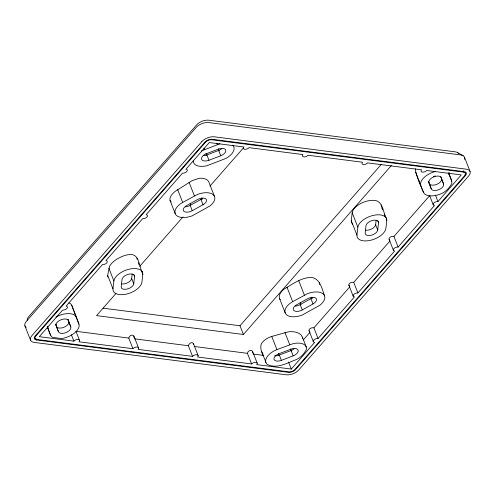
<?xml version="1.0" encoding="UTF-8"?>
<svg xmlns="http://www.w3.org/2000/svg" width="495" height="495" viewBox="0 0 495 495"><rect width="100%" height="100%" fill="white"/><g stroke="black" fill="none" stroke-linecap="round" stroke-linejoin="round"><path stroke-width="0.74" d="M134.089 337.825C134.776 333.568 129.071 334.769 128.78 338.085L132.945 348.715A3.236 1.726 -21.4 0 1 137.22 347.075A3.236 1.726 -21.4 0 1 138.055 349.377L192.536 356.375A3.236 1.726 -21.4 0 1 196.812 354.736A3.236 1.726 -21.4 0 1 197.647 357.031L251.596 363.961A3.236 1.726 -21.4 0 1 255.872 362.321A3.236 1.726 -21.4 0 1 256.701 364.617L291.289 369.06L314.616 342.416A3.236 1.726 -21.4 0 1 313.787 340.121A3.236 1.726 -21.4 0 1 318.062 338.481L354.463 296.92A3.236 1.726 -21.4 0 1 353.628 294.624A3.236 1.726 -21.4 0 1 357.904 292.984L394.664 251.008A3.236 1.726 -21.4 0 1 393.828 248.713A3.236 1.726 -21.4 0 1 398.11 247.073L434.505 205.505A3.236 1.726 -21.4 0 1 433.676 203.21A3.236 1.726 -21.4 0 1 437.951 201.57L461.284 174.927L426.696 170.484A3.236 1.726 -21.4 0 1 422.421 172.124A3.236 1.726 -21.4 0 1 421.591 169.828L367.637 162.892A3.236 1.726 -21.4 0 1 363.361 164.532A3.236 1.726 -21.4 0 1 362.532 162.236L308.045 155.238A3.236 1.726 -21.4 0 1 303.769 156.878A3.236 1.726 -21.4 0 1 302.94 154.582L248.985 147.652A3.236 1.726 -21.4 0 1 244.709 149.292A3.236 1.726 -21.4 0 1 243.88 146.996L209.298 142.554L185.965 169.197A3.236 1.726 -21.4 0 1 186.794 171.493A3.236 1.726 -21.4 0 1 182.519 173.132L146.124 214.694A3.236 1.726 -21.4 0 1 146.953 216.989A3.236 1.726 -21.4 0 1 142.678 218.629L105.924 260.605A3.236 1.726 -21.4 0 1 106.753 262.901A3.236 1.726 -21.4 0 1 102.477 264.54L66.076 306.108A3.236 1.726 -21.4 0 1 66.912 308.404A3.236 1.726 -21.4 0 1 62.636 310.043L39.303 336.687L73.885 341.129A3.236 1.726 -21.4 0 1 78.16 339.49A3.236 1.726 -21.4 0 1 78.996 341.785L132.945 348.715M252.741 353.071C253.428 348.808 247.723 350.014 247.426 353.331L251.596 363.961M112.965 288.876L113.875 280.962L114.524 278.902A15.326 8.168 -21.4 0 1 129.325 269.156A15.326 8.168 -21.4 0 1 142.616 272.51L142.814 274.372L141.904 282.292L141.254 284.347A15.326 8.168 -21.4 0 1 126.454 294.098A15.326 8.168 -21.4 0 1 113.163 290.744L112.965 288.876L107.656 275.331L109.556 266.211A15.209 6.812 -27.3 0 1 116.882 259.145C121.498 256.466 126.788 254.065 132.239 254.591C139.98 256.342 138.786 267.201 142.616 272.51M133.749 283.827L134.584 276.563A6.614 3.527 -21.4 0 0 128.75 274.18A6.614 3.527 -21.4 0 0 122.036 279.421L121.195 286.685A6.614 3.527 -21.4 0 0 127.029 289.074A6.614 3.527 -21.4 0 0 133.749 283.827L131.664 278.512L132.165 274.156M352.675 224.322L351.469 222.515L351.271 220.652L352.18 212.732L352.83 210.678A15.326 8.168 -21.4 0 1 377.611 201.18C383.625 204.781 383.192 213.277 386.589 218.74L386.787 220.609L385.871 228.523L385.221 230.583A15.326 8.168 -21.4 0 1 370.427 240.329A15.326 8.168 -21.4 0 1 357.136 236.975L356.932 235.113L357.848 227.193L358.498 225.138A15.326 8.168 -21.4 0 1 373.298 215.387A15.326 8.168 -21.4 0 1 386.589 218.74M377.716 230.064L378.551 222.799A6.614 3.527 -21.4 0 0 372.716 220.411A6.614 3.527 -21.4 0 0 366.003 225.658L365.168 232.922A6.614 3.527 -21.4 0 0 371.003 235.304A6.614 3.527 -21.4 0 0 377.716 230.064L375.631 224.749L376.138 220.386M192.536 356.375L188.372 345.739C188.744 343.579 192.239 341.061 193.526 343.833L198.118 355.546M115.873 293.554L96.556 315.618L243.404 334.484L391.353 165.528M139.769 266.267L182.983 216.915M209.929 186.139L243.484 147.819M103.084 308.181L239.988 325.766L381.329 164.359M303.336 339.91L309.944 332.368M313.316 341.612L309.053 330.734A3.224 1.961 -14.7 0 1 311.491 327.95A3.279 1.999 -14.7 0 1 313.898 327.851L349.786 286.859M353.158 296.109L348.901 285.238A3.224 1.961 -14.7 0 1 351.332 282.453A3.279 1.999 -14.7 0 1 353.739 282.348L389.992 240.947M393.358 250.198L389.101 239.326A3.224 1.961 -14.7 0 1 391.533 236.542A3.279 1.999 -14.7 0 1 393.94 236.437L429.833 195.451M448.742 173.85L449.732 172.73M36.432 339.966A5.396 2.877 -21.4 0 1 35.046 336.142L205.041 142.003A5.396 2.877 -21.4 0 1 212.169 139.274L464.155 171.647A5.396 2.877 -21.4 0 1 465.535 175.471L295.546 369.61A5.396 2.877 -21.4 0 1 288.418 372.339L36.432 339.966L35.875 338.549M214.57 196.645L208.909 182.185A15.326 8.168 -21.4 0 0 199.343 178.274L192.085 180.675L174.964 191.516A15.209 6.812 -27.3 0 0 169.921 198.575L170.051 200.494L175.187 213.599M182.655 202.418L179.933 204.206A15.326 8.168 -21.4 0 0 176.393 215.399A15.326 8.168 -21.4 0 0 192.277 215.795L209.824 206.038A15.326 8.168 -21.4 0 0 213.364 194.844A15.326 8.168 -21.4 0 0 197.486 194.448L182.655 202.418L177.625 189.591M324.565 295.886C321.96 288.536 319.591 276.538 309.332 277.516C299.945 278.394 292.168 284.427 284.26 288.987A15.326 8.168 -21.4 0 0 280.213 299.636M292.644 301.659L289.922 303.447A15.326 8.168 -21.4 0 0 286.382 314.647A15.326 8.168 -21.4 0 0 302.266 315.037L319.82 305.279A15.326 8.168 -21.4 0 0 323.359 294.086A15.326 8.168 -21.4 0 0 307.475 293.69L292.644 301.659L286.976 287.199M185.365 206.854A6.614 3.527 -21.4 0 0 190.167 205.388L200.939 199.398A6.614 3.527 -21.4 0 0 202.306 198.495M192.252 210.703L203.024 204.713A6.614 3.527 -21.4 0 0 205.92 198.984A6.614 3.527 -21.4 0 0 197.505 199.541L186.739 205.53A6.614 3.527 -21.4 0 0 183.843 211.26A6.614 3.527 -21.4 0 0 192.252 210.703L190.167 205.388M295.354 306.096A6.614 3.527 -21.4 0 0 300.162 304.629L310.928 298.64A6.614 3.527 -21.4 0 0 312.296 297.743M302.241 309.95L313.013 303.961A6.614 3.527 -21.4 0 0 315.909 298.225A6.614 3.527 -21.4 0 0 307.5 298.782L296.728 304.772A6.614 3.527 -21.4 0 0 293.832 310.501A6.614 3.527 -21.4 0 0 302.241 309.95L300.162 304.629M201.391 150.944L219.904 143.791M276.915 349.612L273.822 351.054A15.326 8.168 -21.4 0 0 267.108 364.339C276.575 369.202 286.444 363.305 295.267 359.983C300.292 358.225 304.258 353.826 306.516 349.235A15.326 8.168 -21.4 0 0 292.99 343.703L276.915 349.612L271.755 336.433L268.575 337.652A15.209 9.257 -14.7 0 0 261.113 344.402C259.448 350.763 264.367 356.654 265.902 362.538M203.643 155.678A6.614 3.527 -21.4 0 0 206.891 154.941L218.654 150.43A6.614 3.527 -21.4 0 0 221.581 148.803M208.977 160.256L220.739 155.746A6.614 3.527 -21.4 0 0 225.714 150.065A6.614 3.527 -21.4 0 0 218.338 149.119L206.576 153.629A6.614 3.527 -21.4 0 0 201.601 159.31A6.614 3.527 -21.4 0 0 208.977 160.256L206.891 154.941M433.41 176.628L435.303 175.904M274.614 355.757A6.614 3.527 -21.4 0 0 279.329 355.051L291.091 350.54A6.614 3.527 -21.4 0 0 294.018 348.913M281.414 360.366L293.17 355.856A6.614 3.527 -21.4 0 0 298.145 350.175A6.614 3.527 -21.4 0 0 290.775 349.229L279.013 353.739A6.614 3.527 -21.4 0 0 274.038 359.42A6.614 3.527 -21.4 0 0 281.414 360.366L279.329 355.051M271.755 336.433L288.338 331.836A15.574 9.479 -14.7 0 1 301.053 335.004L302.396 337.138L306.281 347.057M463.722 172.136L211.736 139.763A4.591 2.444 -21.4 0 0 205.679 142.084L35.683 336.223A4.591 2.444 -21.4 0 0 36.859 339.471L288.845 371.85A4.591 2.444 -21.4 0 0 294.902 369.53L464.898 175.391A4.591 2.444 -21.4 0 0 463.722 172.136L463.165 170.719M76.348 331.347L128.78 338.085M134.64 338.84L188.372 345.739M194.238 346.494L247.426 353.331M253.292 354.08L263.841 355.441M463.19 155.746L457.584 152.639M170.051 200.494L171.128 201.96M47.539 327.579L50.484 335.096L51.517 336.637L52.755 337.404L61.411 338.518L63.601 338.19A15.326 8.168 -21.4 0 0 79.163 326.044L78.959 324.175L76.471 317.295L71.707 305.143L70.785 303.887A15.574 6.973 -27.3 0 0 68.836 302.971M448.229 172.848C450.184 175.892 451.502 179.549 451.954 183.138C450.363 186.819 447.096 190.123 443.805 192.444A15.326 8.168 -21.4 0 1 424.314 193.731C420.645 186.244 417.322 178.169 415.336 170.045A15.209 9.257 -14.7 0 1 415.559 168.77M76.471 317.295L75.438 315.754A15.326 8.168 -21.4 0 0 55.947 317.041M418.516 180.031L419.661 181.863M261.539 351.4L263.198 354.346M464.52 157.299L470.101 171.542M464.984 174.054L465.535 175.471M448.73 173.027L449.268 174.388M448.81 173.751L451.756 181.269M440.742 176.659L443.588 184.078A6.614 3.527 -21.4 0 1 438.613 189.758A6.614 3.527 -21.4 0 1 431.244 188.812L428.398 181.393M435.452 195.191L437.951 201.57M428.435 181.17L431.244 188.812M429.474 195.185L433.205 204.695M415.627 172.13L423.281 192.19M393.94 236.437L398.11 247.073M381.756 207.77L382.592 209.911M384.269 214.187L385.11 216.327M386.23 219.18L386.787 220.609M377.772 220.807L378.551 222.799M352.18 212.732L357.848 227.193M351.271 220.652L356.932 235.113M353.739 282.348L357.904 292.984M311.603 297.161L312.159 298.584M310.928 298.64L313.013 303.961M298.714 280.671L304.382 295.131M313.898 327.851L318.062 338.481M300.131 302.68L300.966 304.809M279.508 298.386L285.176 312.846M216.767 143.222L217.299 144.59M218.233 148.822L219.037 150.87M218.654 150.43L220.739 155.746M284.971 332.541L289.736 344.699M290.645 348.876L291.462 350.961M291.091 350.54L293.17 355.856M288.511 361.975L291.289 369.06M203.946 148.135L204.485 149.502M205.963 153.394L206.792 155.51M278.382 353.467L279.223 355.608M201.644 197.994L202.183 199.38M200.939 199.398L203.024 204.713M189.078 182.339L194.393 195.89M252.586 351.419L257.171 363.132M239.988 325.766L243.404 334.484M190.179 203.532L190.717 204.911M138.229 262.666L139.039 264.732M141.737 271.619L142.814 274.372M133.799 274.57L134.584 276.563M108.85 268.135L113.875 280.962M133.935 336.179L138.526 347.886M74.071 311.695L78.959 324.175M75.958 331.341L79.466 340.3M67.988 319.343L70.797 326.985A6.614 3.527 -21.4 0 1 65.823 332.665A6.614 3.527 -21.4 0 1 58.447 331.718L55.601 324.299M67.951 319.566L70.797 326.985M71.385 334.75L73.885 341.129M55.638 324.077L58.447 331.718M47.458 326.849L50.484 335.096M24.899 325.821L30.48 340.065M443.588 184.078L441.305 177.767A6.614 3.527 -21.4 0 0 433.929 176.82A6.614 3.527 -21.4 0 0 428.955 182.5M71.707 305.143L73.798 311.002M193.526 343.833L193.7 344.607M381.193 204.973L381.478 207.059M319.43 282.781L319.677 284.6M302.396 337.138L302.563 338.357M420.787 185.309L420.589 183.441A15.326 8.168 -21.4 0 1 435.52 171.449M136.948 258.05L137.084 259.293M47.792 326.347L47.99 328.216M107.656 275.331L107.768 276.971M232.638 145.146A15.326 8.168 -21.4 0 1 225.924 158.431L206.762 165.782A15.326 8.168 -21.4 0 1 193.205 161.011M349.656 286.042A3.279 1.999 -14.7 0 1 348.895 285.238M309.814 331.545A3.279 1.999 -14.7 0 1 309.053 330.734M389.856 240.131A3.279 1.999 -14.7 0 1 389.101 239.326M131.664 278.512A6.614 3.527 -21.4 0 1 121.869 283.957M68.712 321.67A6.614 3.527 -21.4 0 1 63.737 327.35A6.614 3.527 -21.4 0 1 56.362 326.403M56.158 325.407A6.614 3.527 -21.4 0 1 61.133 319.727A6.614 3.527 -21.4 0 1 68.508 320.673M441.509 178.763A6.614 3.527 -21.4 0 1 436.534 184.443A6.614 3.527 -21.4 0 1 429.159 183.496M375.631 224.749A6.614 3.527 -21.4 0 1 365.842 230.194M458.587 153.586A9.281 4.944 -21.4 0 0 455.196 151.829L208.822 120.198A9.281 4.944 -21.4 0 0 196.602 124.932L28.753 316.583A9.281 4.944 -21.4 0 0 27.237 320.228M464.502 159.365A9.448 5.037 -21.4 0 0 460.721 154.941L208.735 122.562A9.448 5.037 -21.4 0 0 196.261 127.345L26.272 321.484A9.448 5.037 -21.4 0 0 26.223 327.374M201.849 141.595L31.853 335.728A9.448 5.037 -21.4 0 0 34.279 342.422L286.265 374.802A9.448 5.037 -21.4 0 0 298.739 370.019L468.728 175.886A9.448 5.037 -21.4 0 0 466.309 169.185L214.323 136.812A9.448 5.037 -21.4 0 0 201.849 141.595"/></g></svg>
